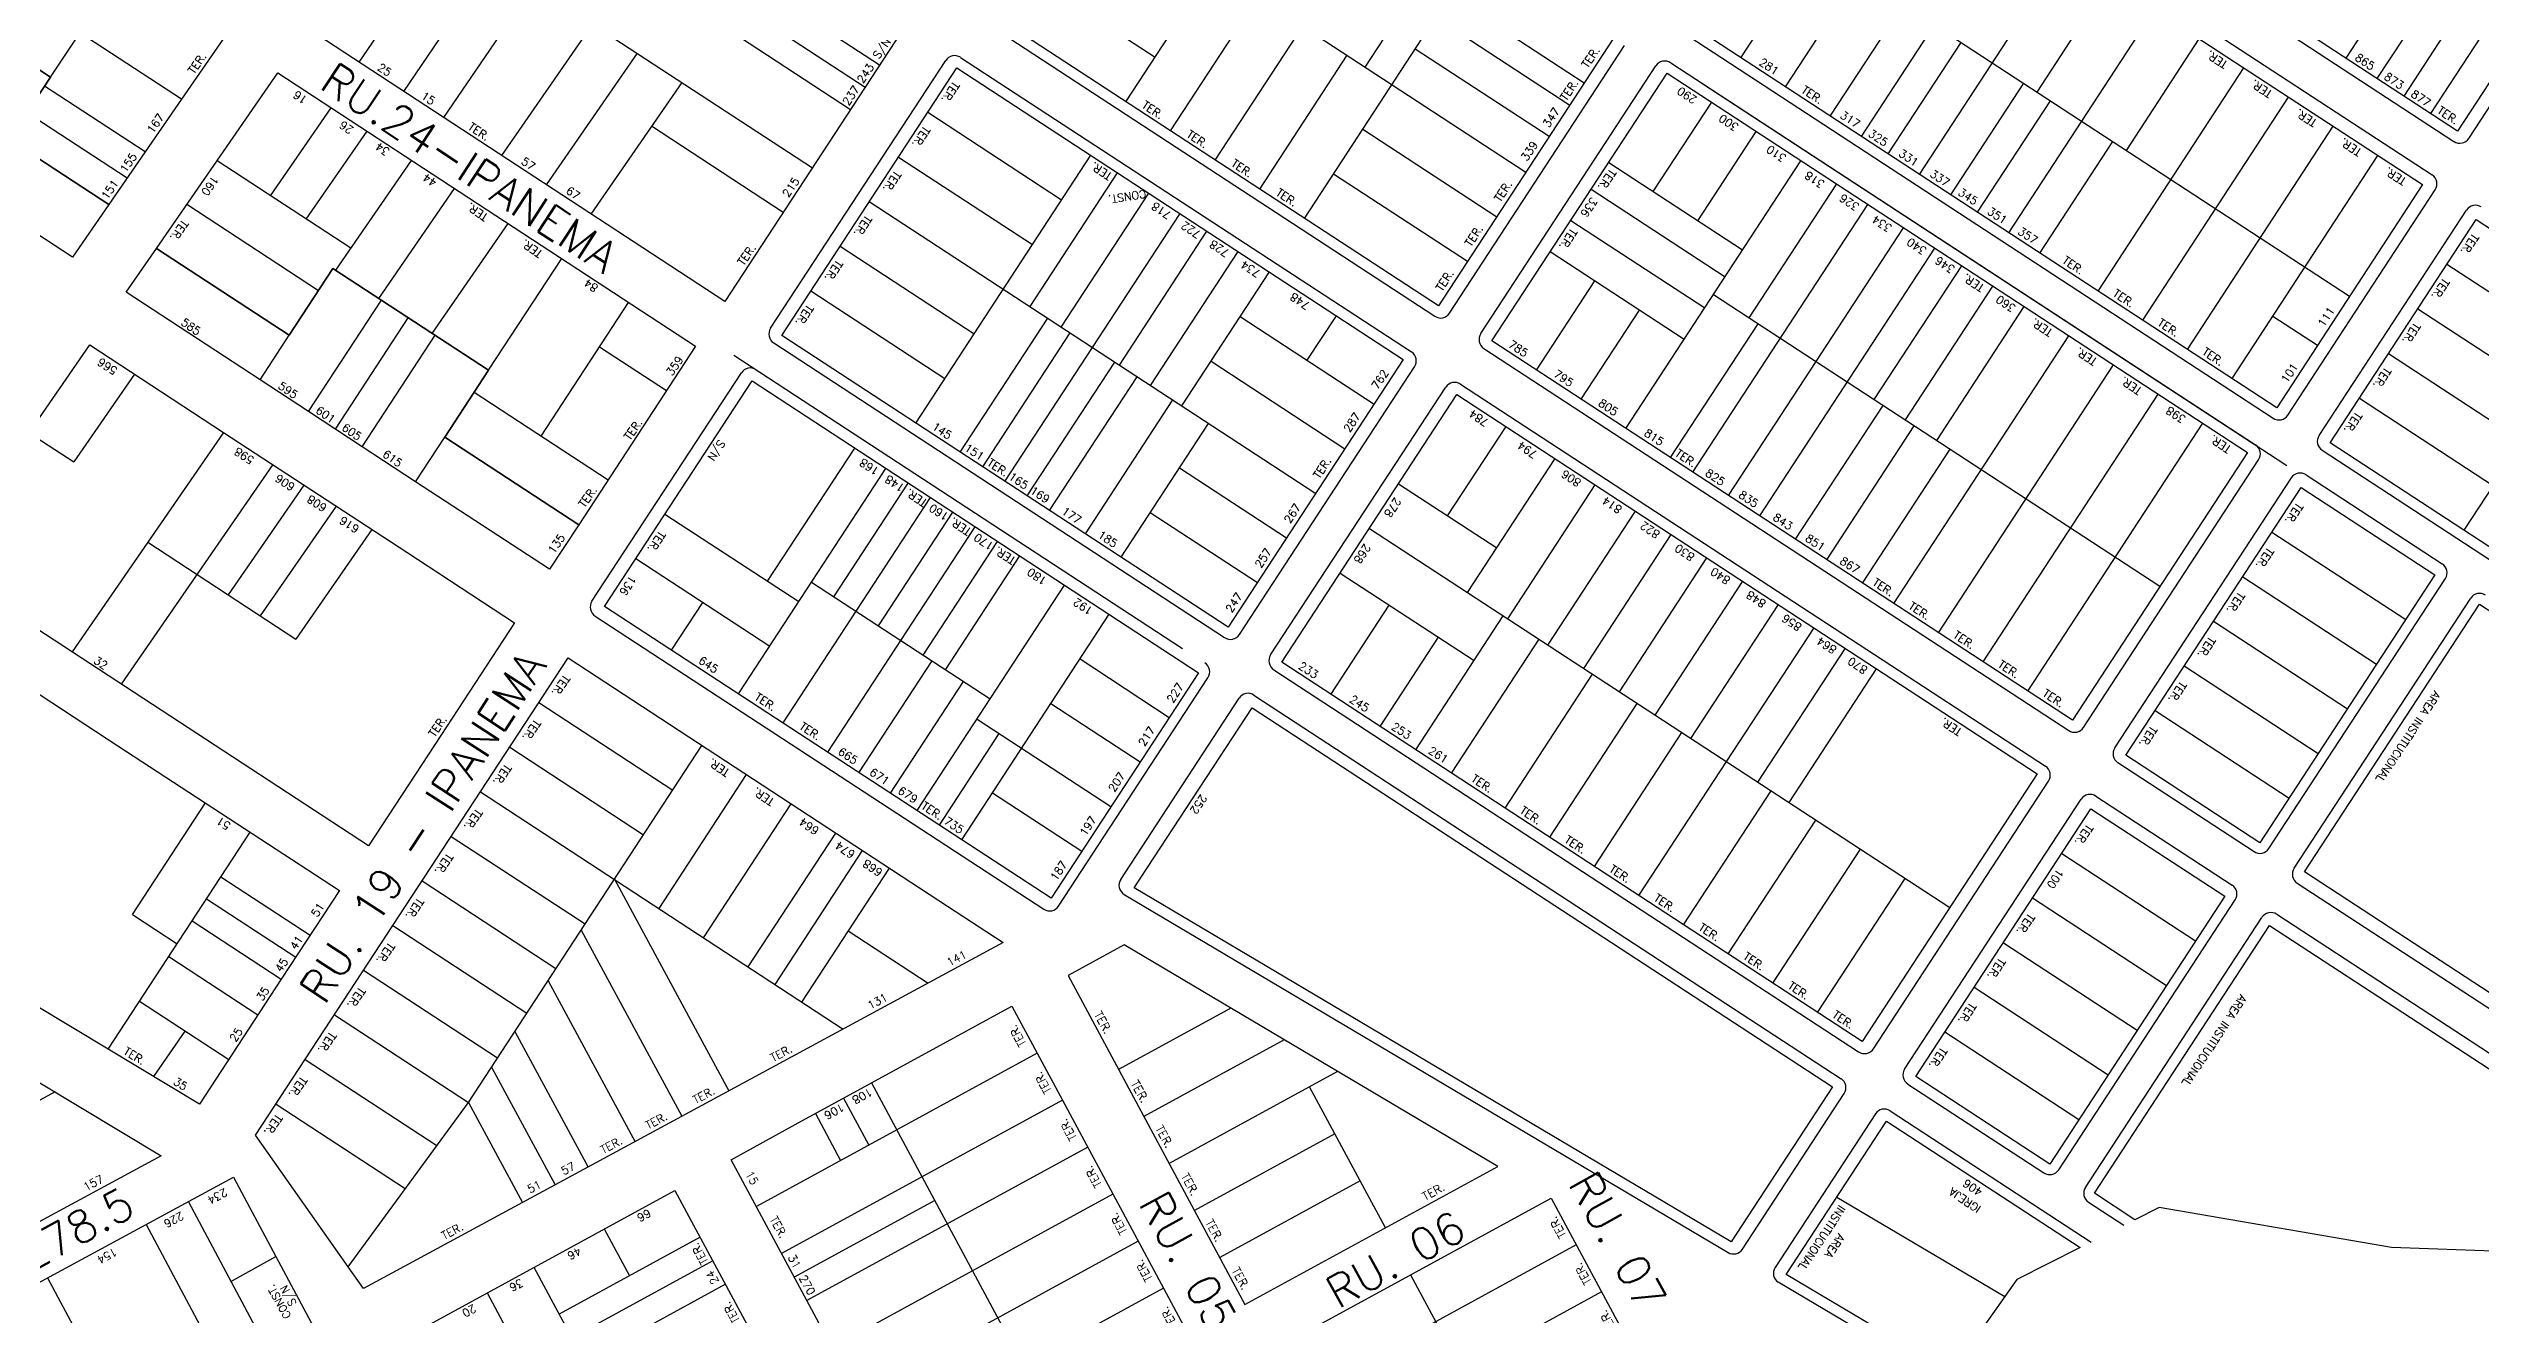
# Model space of a CAD drawing. Extents: x 714896 to 749292, y 8417558 to 8447149.
# Drawn here: x 741508.1 to 741963.9, y 8425159.1 to 8425396.5 of the extents above; entities that cross this region are included whole.
import ezdxf

# ---------------------------------------------------------------- set-up
doc = ezdxf.new("R2010")
doc.units = 0
doc.header["$MEASUREMENT"] = 0
for name, color, linetype in [('LOTE', 7, 'CONTINUOUS'), ('MEIO_FIO', 24, 'CONTINUOUS'), ('NUM-PORTA', 7, 'CONTINUOUS'), ('QUADRA', 6, 'CONTINUOUS'), ('TEXTO', 7, 'CONTINUOUS'), ('TEXTODERUA', 3, 'CONTINUOUS')]:
    doc.layers.add(name, color=color, linetype=linetype)
doc.styles.add('ROMANS', font='ROMANS.SHX', dxfattribs={"height": 1.5})

msp = doc.modelspace()

# ---------------------------------------------------------------- linework, layer by layer
at = {"layer": 'LOTE', "color": 7, "linetype": 'CONTINUOUS'}
for p, q in [((741710.01, 8425386.58, -550.54), (741742.84, 8425436.81, -550.54)), ((741718.38, 8425381.11, -550.54), (741751.21, 8425431.33, -550.54)), ((741701.31, 8425428.11, -550.54), (741785.01, 8425373.39, -550.54)), ((741726.75, 8425375.64, -550.54), (741759.58, 8425425.86, -550.54)), ((741842.05, 8425383.89, -550.47), (741869.41, 8425425.75, -550.47)), ((741754.88, 8425393.09, -550.54), (741771.29, 8425418.2, -550.54)), ((741830.62, 8425421.23, -550.47), (741939.44, 8425350.1, -550.47)), ((741938.76, 8425394.75, -10.13), (741955.17, 8425419.86, -10.13)), ((741743.49, 8425364.7, -550.54), (741776.32, 8425414.92, -550.54)), ((741858.79, 8425372.95, -550.47), (741886.15, 8425414.8, -550.47)), ((741944.61, 8425390.92, -10.13), (741961.03, 8425416.03, -10.13)), ((741949.64, 8425387.64, -10.13), (741966.05, 8425412.75, -10.13)), ((741690.37, 8425411.37, -550.54), (741715.48, 8425394.95, -550.54)), ((741825.31, 8425394.84, -550.47), (741836.26, 8425411.58, -550.47)), ((741880.84, 8425388.4, -550.47), (741894.52, 8425409.33, -550.47)), ((741954.66, 8425384.36, -10.13), (741971.07, 8425409.47, -10.13)), ((741770.84, 8425406.55, -550.54), (741795.96, 8425390.13, -550.54)), ((741833.68, 8425389.37, -550.47), (741844.63, 8425406.11, -550.47)), ((741875.54, 8425362.01, -550.47), (741902.89, 8425403.86, -550.47)), ((741768.11, 8425402.36, -550.54), (741793.22, 8425385.95, -550.54)), ((741847.91, 8425380.06, -550.47), (741861.59, 8425400.99, -550.47)), ((741735.12, 8425370.17, -550.54), (741751.53, 8425395.28, -550.54)), ((741764.28, 8425396.51, -550.54), (741789.39, 8425380.09, -550.54)), ((741852.94, 8425376.78, -550.47), (741866.61, 8425397.71, -550.47)), ((741897.58, 8425377.46, -550.47), (741911.26, 8425398.39, -550.47)), ((741864.65, 8425369.12, -550.47), (741878.33, 8425390.05, -550.47)), ((741892.28, 8425351.06, -550.47), (741919.63, 8425392.92, -550.47)), ((741808.9, 8425369.73, -10.13), (741819.84, 8425386.47, -10.13)), ((741869.68, 8425365.84, -550.47), (741883.35, 8425386.76, -550.47)), ((741900.65, 8425345.59, -550.47), (741928, 8425387.44, -550.47)), ((741672.86, 8425384.59, -550.54), (741697.97, 8425368.17, -550.54)), ((741754.43, 8425381.44, -550.54), (741779.54, 8425365.02, -550.54)), ((741817.27, 8425364.26, -10.13), (741828.21, 8425381, -10.13)), ((741909.02, 8425340.12, -550.47), (741936.37, 8425381.97, -550.47)), ((741670.61, 8425326.32, -550.54), (741703.44, 8425376.54, -550.54)), ((741881.39, 8425358.18, -550.47), (741895.07, 8425379.1, -550.47)), ((741917.39, 8425334.65, -550.47), (741944.74, 8425376.5, -550.47)), ((741667.39, 8425376.21, -550.54), (741692.5, 8425359.8, -550.54)), ((741692.05, 8425348.15, -280.33), (741708.46, 8425373.26, -550.54)), ((741748.96, 8425373.07, -550.54), (741774.07, 8425356.65, -550.54)), ((741800.53, 8425375.2, -10.13), (741825.64, 8425358.78, -10.13)), ((741803.75, 8425325.3, -10.13), (741836.58, 8425375.52, -10.13)), ((741661.91, 8425367.84, -550.54), (741745.62, 8425313.13, -550.54)), ((741697.91, 8425344.32, -280.33), (741714.32, 8425369.43, -550.54)), ((741797.25, 8425370.18, -10.13), (741822.36, 8425353.76, -10.13)), ((741816.31, 8425317.09, -10.13), (741849.14, 8425367.32, -10.13)), ((741826.86, 8425346.04, -10.13), (741843.28, 8425371.15, -10.13)), ((741703.77, 8425340.49, -550.54), (741720.18, 8425365.6, -550.54)), ((741793.42, 8425364.32, -10.13), (741818.53, 8425347.9, -10.13)), ((741839.42, 8425337.83, -10.13), (741855.83, 8425362.94, -10.13)), ((741656.44, 8425359.47, -550.54), (741681.55, 8425343.06, -550.54)), ((741708.79, 8425337.2, -550.54), (741725.2, 8425362.31, -550.54)), ((741714.65, 8425333.37, -550.54), (741731.06, 8425358.48, -550.54)), ((741789.59, 8425358.46, -10.13), (741814.7, 8425342.04, -10.13)), ((741828.86, 8425308.89, -10.13), (741861.69, 8425359.11, -10.13)), ((741720.51, 8425329.54, -550.54), (741736.92, 8425354.65, -550.54)), ((741850.3, 8425330.72, -10.13), (741866.72, 8425355.83, -10.13)), ((741957.69, 8425356.09, -550.47), (741982.8, 8425339.68, -550.47)), ((741650.97, 8425351.1, -550.54), (741676.08, 8425334.69, -550.54)), ((741787.01, 8425336.25, -10.13), (741797.96, 8425352.99, -10.13)), ((741820.17, 8425350.41, -10.13), (741903.87, 8425295.7, -10.13)), ((741856.16, 8425326.89, -10.13), (741872.57, 8425352, -10.13)), ((741678.98, 8425320.85, -10.13), (741695.4, 8425345.96, -280.33)), ((741731.45, 8425346.28, -550.54), (741756.56, 8425329.87, -550.54)), ((741744, 8425338.08, -550.54), (741749.48, 8425346.45, -550.54)), ((741795.38, 8425330.77, -10.13), (741806.33, 8425347.51, -10.13)), ((741812.12, 8425319.83, -10.13), (741828.54, 8425344.94, -10.13)), ((741862.02, 8425323.05, -10.13), (741878.43, 8425348.17, -10.13)), ((741925.05, 8425346.37, -10.13), (741933.42, 8425340.9, -10.13)), ((741952.22, 8425347.72, -550.47), (741977.33, 8425331.31, -550.47)), ((741960.91, 8425306.2, -550.47), (741988.27, 8425348.05, -550.47)), ((741683.17, 8425318.11, -10.13), (741699.58, 8425343.22, -10.13)), ((741687.35, 8425315.38, -10.13), (741703.77, 8425340.49, -10.13)), ((741853.97, 8425292.47, -10.13), (741886.8, 8425342.69, -10.13)), ((741691.54, 8425312.64, -10.13), (741707.95, 8425337.75, -10.13)), ((741725.98, 8425337.91, -550.54), (741751.09, 8425321.5, -550.54)), ((741823, 8425312.72, -10.13), (741839.42, 8425337.83, -10.13)), ((741862.34, 8425287, -10.13), (741895.17, 8425337.22, -10.13)), ((741946.74, 8425339.35, -550.47), (741971.85, 8425322.94, -550.47)), ((741695.72, 8425309.9, -10.13), (741712.14, 8425335.01, -280.33)), ((741870.71, 8425281.53, -10.13), (741903.54, 8425331.75, -10.13)), ((741941.27, 8425330.98, -550.47), (741966.38, 8425314.57, -550.47)), ((741702.42, 8425305.53, -10.13), (741718.83, 8425330.64, -10.13)), ((741709.11, 8425301.15, -10.13), (741725.53, 8425326.26, -10.13)), ((741835.56, 8425304.51, -10.13), (741851.97, 8425329.62, -10.13)), ((741879.08, 8425276.06, -10.13), (741911.91, 8425326.28, -10.13)), ((741642.86, 8425296.67, -10.13), (741659.18, 8425321.62, -10.13)), ((741770.34, 8425308.91, -10.13), (741781.28, 8425325.65, -10.13)), ((741841.42, 8425300.68, -10.13), (741857.83, 8425325.79, -10.13)), ((741637.41, 8425275.53, -10.13), (741665.04, 8425317.79, -10.13)), ((741720.06, 8425317.89, -550.54), (741740.14, 8425304.76, -550.54)), ((741774.08, 8425294.52, -10.13), (741790.49, 8425319.64, -10.13)), ((741848.11, 8425296.3, -10.13), (741864.53, 8425321.41, -10.13)), ((741655.28, 8425293.73, -10.13), (741669.22, 8425315.06, -10.13)), ((741761.13, 8425314.93, -10.13), (741779.55, 8425302.89, -10.13)), ((741781.61, 8425289.6, -10.13), (741798.02, 8425314.71, -10.13)), ((741623.61, 8425309.25, -10.13), (741648.72, 8425292.84, -10.13)), ((741645.78, 8425270.06, -10.13), (741673.41, 8425312.32, -10.13)), ((741663.65, 8425288.26, -10.13), (741677.59, 8425309.59, -10.13)), ((741714.58, 8425309.52, -550.54), (741734.67, 8425296.39, -550.54)), ((741789.14, 8425284.68, -10.13), (741805.56, 8425309.79, -10.13)), ((741654.16, 8425264.6, -10.13), (741681.78, 8425306.85, -10.13)), ((741672.02, 8425282.79, -10.13), (741685.96, 8425304.11, -10.13)), ((741755.66, 8425306.56, -10.13), (741864.47, 8425235.43, -10.13)), ((741795.84, 8425280.3, -10.13), (741812.25, 8425305.41, -10.13)), ((741924.86, 8425305.87, -10.13), (741949.97, 8425289.46, -10.13)), ((741618.14, 8425300.88, -10.13), (741643.25, 8425284.47, -10.13)), ((741676.21, 8425280.06, -10.13), (741690.15, 8425301.38, -10.13)), ((741802.53, 8425275.92, -10.13), (741818.95, 8425301.03, -10.13)), ((741651.09, 8425296.46, -10.13), (741684.58, 8425274.59, -10.13)), ((741670.9, 8425253.66, -10.13), (741698.52, 8425295.91, -10.13)), ((741750.19, 8425298.19, -10.13), (741775.3, 8425281.78, -10.13)), ((741809.23, 8425271.54, -10.13), (741825.65, 8425296.65, -10.13)), ((741919.39, 8425297.5, -10.13), (741944.5, 8425281.09, -10.13)), ((741624.83, 8425283.7, -10.13), (741630.7, 8425292.68, -10.13)), ((741679.25, 8425248.16, -10.13), (741706.89, 8425290.44, -10.13)), ((741748.45, 8425275.43, -10.13), (741759.4, 8425292.17, -10.13)), ((741764.36, 8425265.04, -10.13), (741780.77, 8425290.15, -10.13)), ((741815.93, 8425267.17, -10.13), (741832.34, 8425292.28, -10.13)), ((741757.66, 8425269.41, -10.13), (741768.6, 8425286.15, -10.13)), ((741771.05, 8425260.66, -10.13), (741787.47, 8425285.77, -10.13)), ((741806.21, 8425237.68, -10.13), (741839.04, 8425287.9, -10.13)), ((741913.91, 8425289.13, -10.13), (741939.03, 8425272.72, -10.13)), ((741659.97, 8425260.69, -10.13), (741673.7, 8425281.7, -10.13)), ((741701.42, 8425282.07, -10.13), (741718.16, 8425271.12, -10.13)), ((741828.48, 8425258.96, -10.13), (741844.9, 8425284.07, -10.13)), ((741908.44, 8425280.76, -10.13), (741933.55, 8425264.35, -10.13)), ((741665.86, 8425256.92, -10.13), (741679.56, 8425277.87, -10.13)), ((741781.1, 8425254.09, -10.13), (741797.51, 8425279.2, -10.13)), ((741834.34, 8425255.13, -10.13), (741850.76, 8425280.24, -10.13)), ((741695.95, 8425273.7, -10.13), (741712.69, 8425262.76, -10.13)), ((741789.47, 8425248.62, -10.13), (741805.88, 8425273.73, -10.13)), ((741902.97, 8425272.39, -10.13), (741928.08, 8425255.98, -10.13)), ((741675.07, 8425250.89, -10.13), (741686.29, 8425268.06, -10.13)), ((741682.11, 8425270.8, -10.13), (741707.22, 8425254.39, -10.13)), ((741797.84, 8425243.15, -10.13), (741814.25, 8425268.26, -10.13)), ((741685, 8425256.96, -10.13), (741701.75, 8425246.02, -10.13)), ((741814.58, 8425232.21, -10.13), (741830.99, 8425257.32, -10.13)), ((741822.95, 8425226.74, -10.13), (741839.36, 8425251.85, -10.13)), ((741831.32, 8425221.26, -10.13), (741847.73, 8425246.37, -10.13)), ((741885.46, 8425245.61, -10.13), (741910.57, 8425229.19, -10.13)), ((741839.69, 8425215.79, -10.13), (741856.1, 8425240.9, -10.13)), ((741879.99, 8425237.24, -10.13), (741905.1, 8425220.82, -10.13)), ((741874.52, 8425228.86, -10.13), (741899.63, 8425212.45, -10.13)), ((741869.05, 8425220.49, -10.13), (741894.16, 8425204.08, -10.13)), ((741863.58, 8425212.12, -10.13), (741888.69, 8425195.71, -10.13))]:
    msp.add_line(p, q, dxfattribs=at)
at = {"layer": 'LOTE', "color": 7}
for p, q in [((741599.97, 8425273.9), (741625.07, 8425257.47)), ((741586.75, 8425198.9), (741630.55, 8425265.84)), ((741594.5, 8425265.53), (741619.6, 8425249.1)), ((741622.49, 8425235.26), (741638.92, 8425260.37)), ((741589.02, 8425257.17), (741657.04, 8425212.65)), ((741630.86, 8425229.78), (741647.29, 8425254.89)), ((741583.54, 8425248.8), (741608.65, 8425232.37)), ((741639.23, 8425224.31), (741655.65, 8425249.42)), ((741644.24, 8425221.01), (741660.67, 8425246.12)), ((741578.07, 8425240.43), (741603.17, 8425224)), ((741614.12, 8425240.74), (741635.59, 8425201.05)), ((741649.26, 8425217.73), (741665.69, 8425242.84)), ((741572.59, 8425232.06), (741597.69, 8425215.64)), ((741607.9, 8425231.22), (741626.8, 8425196.29)), ((741657.98, 8425231.06, 534.81), (741672.95, 8425221.26, 534.81)), ((741567.11, 8425223.7), (741592.22, 8425207.27)), ((741601.68, 8425221.71), (741618, 8425191.53)), ((741561.64, 8425215.33), (741586.75, 8425198.9)), ((741595.45, 8425212.2), (741609.21, 8425186.77)), ((741729.72, 8425216.57), (741708.66, 8425205.06)), ((741693.4, 8425208.12), (741640.74, 8425179.35)), ((741739.72, 8425210.64), (741713.4, 8425196.26)), ((741556.16, 8425206.96), (741580.84, 8425190.81)), ((741591.1, 8425205.54), (741603.05, 8425183.44)), ((741749.72, 8425204.71), (741718.13, 8425187.45)), ((741509.27, 8425200.87), (741475.99, 8425182.89)), ((741550.69, 8425198.59), (741574.93, 8425182.73)), ((741564.23, 8425168.09), (741586.75, 8425198.9)), ((741586.75, 8425198.9), (741596.91, 8425180.12)), ((741698.13, 8425199.31), (741645.48, 8425170.54)), ((741657.07, 8425199.67), (741661.8, 8425190.86)), ((741662.33, 8425202.55), (741714.41, 8425105.65)), ((741651.8, 8425196.79), (741656.54, 8425187.98)), ((741702.86, 8425190.5), (741650.21, 8425161.74)), ((741749.19, 8425193.02), (741722.86, 8425178.64)), ((741534.26, 8425180.27, 535.41), (741549.28, 8425152.12, 535.41)), ((741674.17, 8425180.52), (741647.84, 8425166.14)), ((741707.6, 8425181.69), (741654.94, 8425152.93)), ((741753.92, 8425184.21), (741727.6, 8425169.83)), ((741526.34, 8425175.99, 535.41), (741541.41, 8425147.76, 535.41)), ((741630.21, 8425173.6), (741603.78, 8425159.16)), ((741612.21, 8425175.16), (741616.94, 8425166.36)), ((741712.33, 8425172.88), (741659.68, 8425144.12)), ((741794.45, 8425172.17), (741741.8, 8425143.4)), ((741599.05, 8425167.97), (741636.92, 8425097.5)), ((741632.58, 8425169.2), (741606.15, 8425154.76)), ((741763.39, 8425166.59), (741777.59, 8425140.17)), ((741507.86, 8425166.01, 535.41), (741512.68, 8425157, 535.41)), ((741634.94, 8425164.79), (741582.2, 8425135.98)), ((741590.27, 8425163.18), (741599.74, 8425145.56)), ((741717.07, 8425164.07), (741664.41, 8425135.31)), ((741799.19, 8425163.36), (741746.53, 8425134.59))]:
    msp.add_line(p, q, dxfattribs=at)
at = {"layer": 'LOTE', "color": 7, "linetype": 'CONTINUOUS', "flags": 128}
for points, elevation in [([(741615.9, 8425433.18), (741582.11, 8425383.59)], 525.73), ([(741573.74, 8425424.91), (741651.25, 8425374.19)], 525.73), ([(741508.41, 8425391.18), (741527.2, 8425419.52)], 525.73), ([(741577.48, 8425410.52), (741566.22, 8425393.99)], 525.73), ([(741663.85, 8425393.44), (741639.85, 8425409.14)], 538.28), ([(741585.84, 8425405.04), (741574.58, 8425388.52)], 525.73), ([(741661.11, 8425389.25), (741637.01, 8425405.03)], 538.28), ([(741533, 8425387.03), (741513.92, 8425399.53)], 525.73), ([(741610.04, 8425401.15), (741592.99, 8425376.47)], 525.73), ([(741658.37, 8425385.07), (741634.17, 8425400.91)], 538.28), ([(741618.41, 8425395.68), (741601.36, 8425370.99)], 525.73), ([(741626.78, 8425390.21), (741609.73, 8425365.52)], 525.73), ([(741526.18, 8425377.16), (741507.31, 8425389.52)], 525.73), ([(741522.77, 8425372.22), (741504.01, 8425384.51)], 525.73), ([(741645.78, 8425365.82), (741621.1, 8425381.98)], 525.73), ([(741556.79, 8425328.45), (741570.47, 8425349.36)], 525.73), ([(741561.81, 8425325.17), (741575.49, 8425346.07)], 525.73), ([(741566.83, 8425321.88), (741580.51, 8425342.79)], 525.73), ([(741576.87, 8425315.31), (741582.35, 8425323.68)], 525.73), ([(741523.77, 8425234.14), (741537.45, 8425255.06)], 525.73), ([(741519.21, 8425208.89), (741545.82, 8425249.58)], 525.73), ([(741540.35, 8425241.21), (741557.08, 8425230.26)], 525.73), ([(741537.65, 8425237.09), (741554.38, 8425226.14)], 525.73), ([(741523.77, 8425234.14), (741532.14, 8425228.66)], 525.73), ([(741534.95, 8425232.96), (741551.68, 8425222.01)], 525.73), ([(741530.57, 8425226.27), (741547.3, 8425215.32)], 525.73), ([(741525.1, 8425217.9), (741541.83, 8425206.95)], 525.73), ([(741527.78, 8425203.74), (741533.68, 8425212.28)], 525.73)]:
    msp.add_lwpolyline(points, dxfattribs=dict(at, elevation=elevation))
for points in [[(741549.68, 8425368.95), (741561.05, 8425385.42)], [(741556.37, 8425364.57), (741567.75, 8425381.04)], [(741564.74, 8425359.09), (741539.64, 8425375.52)], [(741561.89, 8425354.97), (741576.11, 8425375.56)], [(741558.64, 8425351.14), (741533.95, 8425367.3)], [(741569.95, 8425349.7), (741584.17, 8425370.29)], [(741579.99, 8425343.13), (741594.21, 8425363.72)], [(741590.55, 8425336.22), (741604.25, 8425357.15)], [(741600.38, 8425323.83), (741616.8, 8425348.93)], [(741547.69, 8425334.41), (741553.16, 8425342.78)], [(741623.88, 8425332.35), (741611.33, 8425340.57)], [(741612.93, 8425315.62), (741587.83, 8425332.05)]]:
    msp.add_lwpolyline(points, dxfattribs=at)
at = {"layer": 'LOTE', "color": 7, "flags": 128}
for points, elevation in [([(741524.13, 8425335.48), (741512.77, 8425319.03)], 525.73), ([(741504.4, 8425324.5), (741512.77, 8425319.03)], 525.73), ([(741540.87, 8425324.53), (741512.45, 8425283.38)], 525.73), ([(741550.07, 8425318.51), (741521.65, 8425277.35)], 525.73), ([(741555.93, 8425314.68), (741541.72, 8425294.1)], 525.73), ([(741561.94, 8425310.74), (741547.73, 8425290.17)], 525.73), ([(741526.66, 8425303.96), (741554.42, 8425285.79)], 525.73), ([(741568.63, 8425306.36), (741554.42, 8425285.79)], 525.73), ([(741542.21, 8425165.34), (741550.67, 8425170.03)], 535.41)]:
    msp.add_lwpolyline(points, dxfattribs=dict(at, elevation=elevation))
msp.add_lwpolyline([(741758.66, 8425175.4), (741744.46, 8425201.83)], dxfattribs=at)
at = {"layer": 'LOTE', "color": 7, "elevation": -10.13}
msp.add_lwpolyline([(741843.33, 8425181.15), (741874.81, 8425162.48)], dxfattribs=at)
at = {"layer": 'MEIO_FIO', "color": 24, "linetype": 'CONTINUOUS'}
for p, q in [((741849.35, 8425450.8, -10.13), (741959, 8425379.13, -10.13)), ((741845.25, 8425444.53, -10.13), (741954.9, 8425372.85, -10.13)), ((741961.77, 8425379.71, -10.13), (741994.6, 8425429.93, -10.13)), ((741683.38, 8425401.6, -10.13), (741767.92, 8425346.34, -10.13)), ((741679, 8425394.9, -10.13), (741763.54, 8425339.64, -10.13)), ((741770.69, 8425346.92, -10.13), (741803.52, 8425397.14, -10.13)), ((741815.43, 8425398.91, -10.13), (741925.08, 8425327.23, -10.13)), ((741643.41, 8425344.1, -10.13), (741676.24, 8425394.32, -10.13)), ((741776.55, 8425343.09, -10.13), (741809.38, 8425393.31, -10.13)), ((741812.15, 8425393.89, -10.13), (741921.8, 8425322.21, -10.13)), ((741818.01, 8425390.06, -10.13), (741927.66, 8425318.38, -10.13)), ((741927.85, 8425327.81, -10.13), (741955.48, 8425370.08, -10.13)), ((741933.71, 8425323.98, -10.13), (741961.34, 8425366.25, -10.13)), ((741643.99, 8425341.33, -10.13), (741728.53, 8425286.07, -10.13)), ((741777.13, 8425340.32, -10.13), (741886.78, 8425268.64, -10.13)), ((741609.92, 8425292.88, -10.13), (741637.93, 8425335.73, -10.13)), ((741636.52, 8425339.05, -10.13), (741720.64, 8425284.06, -10.13)), ((741731.29, 8425286.65, -10.13), (741764.12, 8425336.87, -10.13)), ((741737.15, 8425282.82, -10.13), (741769.98, 8425333.04, -10.13)), ((741772.75, 8425333.62, -10.13), (741882.4, 8425261.94, -10.13)), ((741889.55, 8425269.22, -10.13), (741922.38, 8425319.44, -10.13)), ((741934.29, 8425321.21, -10.13), (742027.2, 8425260.48, -10.13)), ((741895.41, 8425265.39, -10.13), (741928.51, 8425316.03, -10.13)), ((741931.28, 8425316.61, -10.13), (741956.81, 8425299.92, -10.13)), ((741924.29, 8425246.52, -10.13), (741957.39, 8425297.15, -10.13)), ((741610.5, 8425290.11, -10.13), (741694.62, 8425235.12, -10.13)), ((741929.03, 8425242.81, -10.13), (741962.14, 8425293.45, -10.13)), ((741697.39, 8425235.7, -10.13), (741725.4, 8425278.55, -10.13)), ((741737.73, 8425280.05, -10.13), (741847.38, 8425208.37, -10.13)), ((741709.04, 8425240.73, -10.13), (741731.26, 8425274.72, -10.13)), ((741734.03, 8425275.3, -10.13), (741844.1, 8425203.35, -10.13)), ((741895.99, 8425262.62, -10.13), (741921.52, 8425245.94, -10.13)), ((741850.15, 8425208.95, -10.13), (741882.98, 8425259.17, -10.13)), ((741856.01, 8425205.12, -10.13), (741889.11, 8425255.76, -10.13)), ((741891.88, 8425256.34, -10.13), (741917.41, 8425239.65, -10.13)), ((741929.61, 8425240.04, -10.13), (741988.62, 8425201.47, -10.13)), ((741709.7, 8425237.92, -10.13), (741822.9, 8425170.76, -10.13)), ((741884.89, 8425186.25, -10.13), (741917.99, 8425236.89, -10.13)), ((741889.91, 8425182.97, -10.13), (741922.99, 8425233.61)), ((741925.76, 8425234.19), (741984.79, 8425195.61, -10.13)), ((741825.59, 8425171.38, -10.13), (741844.68, 8425200.58, -10.13)), ((741856.59, 8425202.35, -10.13), (741882.12, 8425185.67, -10.13)), ((741850.54, 8425196.75, -10.13), (741831.72, 8425167.94, -10.13)), ((741853.31, 8425197.33, -10.13), (741890.96, 8425172.72, -10.13)), ((741890.49, 8425180.2, -10.13), (741897.13, 8425175.85, -10.13))]:
    msp.add_line(p, q, dxfattribs=at)
at = {"layer": 'MEIO_FIO', "color": 24, "linetype": 'CONTINUOUS', "elevation": -10.13}
msp.add_lwpolyline([(741863.59, 8425146.62), (741832.3, 8425165.17)], dxfattribs=at)
at = {"layer": 'MEIO_FIO', "color": 24, "linetype": 'CONTINUOUS'}
for centre, start, end in [((741677.91, 8425393.23, -10.13), 56.8274, 146.8274), ((741811.05, 8425392.21, -10.13), 56.8274, 146.8274), ((741960.1, 8425380.8, -10.13), 236.8274, 326.8274), ((741953.81, 8425371.17, -10.13), 326.8274, 56.8274), ((741963.01, 8425365.16, -10.13), 56.8274, 146.8274), ((741769.02, 8425348.01, -10.13), 236.8274, 326.8274), ((741645.08, 8425343.01, -10.13), 146.8274, 236.8274), ((741778.22, 8425341.99, -10.13), 146.8274, 236.8274), ((741639.61, 8425334.64, -10.13), 56.8274, 146.8274), ((741762.45, 8425337.97, -10.13), 326.8274, 56.8274), ((741771.66, 8425331.95, -10.13), 56.8274, 146.8274), ((741926.18, 8425328.9, -10.13), 236.8274, 326.8274), ((741926.18, 8425328.9, -10.13), 236.8274, 326.8274), ((741920.7, 8425320.53, -10.13), 326.8274, 56.8274), ((741935.38, 8425322.89, -10.13), 146.8274, 236.8274), ((741935.38, 8425322.89, -10.13), 146.8274, 236.8274), ((741930.18, 8425314.93, -10.13), 56.8274, 146.8274), ((741955.71, 8425298.25, -10.13), 326.8274, 56.8274), ((741963.81, 8425292.36, -10.13), 56.8274, 146.8274), ((741611.6, 8425291.79, -10.13), 146.8274, 236.8274), ((741729.62, 8425287.74, -10.13), 236.8274, 326.8274), ((741723.73, 8425279.65, -10.13), 326.8274, 56.8274), ((741738.83, 8425281.73, -10.13), 146.8274, 236.8274), ((741732.94, 8425273.63, -10.13), 56.8274, 146.8274), ((741887.87, 8425270.31, -10.13), 236.8274, 326.8274), ((741897.08, 8425264.29, -10.13), 146.8274, 236.8274), ((741881.31, 8425260.27, -10.13), 326.8274, 56.8274), ((741890.79, 8425254.67, -10.13), 56.8274, 146.8274), ((741922.61, 8425247.61, -10.13), 236.8274, 326.8274), ((741710.72, 8425239.64, -10.13), 146.8274, 239.3213), ((741916.32, 8425237.98, -10.13), 326.8274, 56.8274), ((741930.71, 8425241.71, -10.13), 146.8274, 236.8274), ((741695.72, 8425236.8, -10.13), 236.8274, 326.8274), ((741924.66, 8425232.52, 0), 56.8274, 146.8274), ((741848.48, 8425210.05, -10.13), 236.8274, 326.8274), ((741843.01, 8425201.68, -10.13), 326.8274, 56.8274), ((741857.69, 8425204.03, -10.13), 146.8274, 236.8274), ((741852.21, 8425195.66, -10.13), 56.8274, 146.8274), ((741883.22, 8425187.35, -10.13), 236.8274, 326.8274), ((741891.58, 8425181.87, -10.13), 146.8274, 236.8274), ((741823.92, 8425172.48, -10.13), 239.3213, 326.8274), ((741833.4, 8425166.84, -10.13), 146.8274, 236.8274)]:
    msp.add_arc(centre, 2, start, end, dxfattribs=at)
at = {"layer": 'QUADRA', "linetype": 'CONTINUOUS', "elevation": 525.73}
for points in [[(741488.34, 8425531.01), (741554.05, 8425631.42), (741739.95, 8425509.75), (741634.83, 8425349.09), (741556.7, 8425400.22), (741597.62, 8425459.49), (741488.34, 8425531.01)], [(741490.55, 8425402.88), (741542.02, 8425481.54), (741580.76, 8425456.18), (741533, 8425387.03), (741526.18, 8425377.16), (741519.36, 8425367.29), (741500.71, 8425379.5), (741508.41, 8425391.18), (741490.55, 8425402.88)], [(741519.36, 8425367.29), (741512.54, 8425357.41), (741476.31, 8425381.12), (741490.55, 8425402.88), (741508.41, 8425391.18), (741500.71, 8425379.5), (741519.36, 8425367.29)], [(741607.45, 8425307.25), (741601.98, 8425298.88), (741576.87, 8425315.31), (741566.83, 8425321.88), (741556.79, 8425328.45), (741547.69, 8425334.41), (741522.59, 8425350.84), (741528.27, 8425359.07), (741553.16, 8425342.78), (741561.37, 8425355.32), (741590.55, 8425336.22), (741582.35, 8425323.68), (741607.45, 8425307.25)]]:
    msp.add_lwpolyline(points, close=True, dxfattribs=at)
at = {"layer": 'QUADRA', "color": 6, "linetype": 'CONTINUOUS'}
for points, elevation in [([(741959.68, 8425381.07), (741850.87, 8425452.2), (741883.7, 8425502.43), (741992.51, 8425431.29), (741959.68, 8425381.07)], -10.13), ([(741801.43, 8425398.5), (741768.6, 8425348.28), (741684.89, 8425403), (741717.72, 8425453.22), (741801.43, 8425398.5)], -10.13), ([(741925.76, 8425329.18), (741816.94, 8425400.31), (741844.3, 8425442.16), (741953.11, 8425371.03), (741925.76, 8425329.18)], -10.13), ([(741762.03, 8425338.24), (741729.2, 8425288.02), (741645.5, 8425342.73), (741678.33, 8425392.96), (741762.03, 8425338.24)], -10.13), ([(741887.46, 8425270.59), (741778.64, 8425341.72), (741811.47, 8425391.94), (741920.28, 8425320.81), (741887.46, 8425270.59)], -10.13), ([(742027.87, 8425262.42), (741935.8, 8425322.61), (741963.16, 8425364.46), (742055.23, 8425304.28), (742027.87, 8425262.42)], -10.13), ([(741487.34, 8425299.81), (741503.14, 8425322.67), (741515.77, 8425340.96), (741540.87, 8425324.53), (741575.19, 8425302.07), (741595.41, 8425288.84), (741580.52, 8425266.09), (741568.03, 8425247), (741540.89, 8425264.76), (741509.09, 8425285.57), (741487.34, 8425299.81)], 525.73), ([(741723.63, 8425279.49), (741695.99, 8425237.22), (741612.29, 8425291.93), (741639.93, 8425334.21), (741723.63, 8425279.49)], -10.13), ([(741848.06, 8425210.32), (741739.25, 8425281.45), (741772.08, 8425331.67), (741880.89, 8425260.54), (741848.06, 8425210.32)], -10.13), ([(741922.61, 8425247.61), (741897.5, 8425264.02), (741930.33, 8425314.24), (741955.44, 8425297.83), (741922.61, 8425247.61)], -10.13), ([(741452.35, 8425249.13), (741464.61, 8425266.89), (741481.66, 8425291.58), (741521.06, 8425265.79), (741562.56, 8425238.63), (741551.68, 8425222.01), (741536.35, 8425198.58), (741519.21, 8425208.89), (741478.05, 8425233.66), (741452.35, 8425249.13)], 525.73), ([(741989.57, 8425203.83), (741930.98, 8425242.13), (741963.81, 8425292.36), (742022.4, 8425254.05), (741989.57, 8425203.83)], -10.13), ([(741823.49, 8425172.73), (741711.58, 8425239.13), (741733.67, 8425272.93), (741842.49, 8425201.8), (741823.49, 8425172.73)], -10.13), ([(741883.21, 8425187.34), (741858.1, 8425203.75), (741890.93, 8425253.98), (741916.04, 8425237.56), (741883.21, 8425187.34)], -10.13), ([(741891.58, 8425181.87), (741924.41, 8425232.09), (741983.01, 8425193.79), (741968.07, 8425170.94), (741947.28, 8425171.7), (741903.71, 8425179.2), (741899.18, 8425176.9), (741891.58, 8425181.87)], -10.13), ([(741833.82, 8425166.61), (741852.63, 8425195.38), (741888.9, 8425171.68), (741877.07, 8425165.66), (741864.75, 8425148.25)], -10.13)]:
    msp.add_lwpolyline(points, close=True, dxfattribs=dict(at, elevation=elevation))
at = {"layer": 'QUADRA', "linetype": 'CONTINUOUS'}
msp.add_lwpolyline([(741528.27, 8425359.07), (741551.01, 8425391.99), (741629.35, 8425340.72), (741607.45, 8425307.25), (741582.35, 8425323.68), (741590.55, 8425336.22), (741561.37, 8425355.32), (741553.16, 8425342.78), (741528.27, 8425359.07)], close=True, dxfattribs=at)
at = {"layer": 'QUADRA', "color": 6}
for points, elevation in [([(741567.11, 8425164), (741564.23, 8425168.09), (741546.86, 8425192.73), (741605.45, 8425282.27), (741676.57, 8425235.72), (741687.03, 8425228.87), (741567.11, 8425164)], 534.81), ([(741614.35, 8425050.99), (741561.92, 8425021.97), (741490.27, 8425156.51), (741542.74, 8425184.85), (741550.67, 8425170.03), (741614.35, 8425050.99)], 535.41)]:
    msp.add_lwpolyline(points, close=True, dxfattribs=dict(at, elevation=elevation))
for points in [[(741529.18, 8425188.89), (741485.51, 8425165.3), (741445.51, 8425239.23), (741529.18, 8425188.89)], [(741699.19, 8425222.68), (741732.33, 8425161.02), (741779.72, 8425186.91), (741709.72, 8425228.43), (741699.19, 8425222.68)], [(741662.33, 8425202.55), (741688.66, 8425216.93), (741698.13, 8425199.31), (741717.07, 8425164.07), (741726.53, 8425146.46), (741740.74, 8425120.03), (741723.18, 8425110.44), (741705.63, 8425100.85), (741696.86, 8425096.06), (741688.08, 8425091.27), (741673.88, 8425117.69), (741664.41, 8425135.31), (741650.21, 8425161.74), (741636.01, 8425188.16), (741648.03, 8425194.73), (741662.33, 8425202.55)], [(741625.48, 8425182.41), (741677.55, 8425085.51), (741624.88, 8425056.74), (741572.72, 8425153.59), (741625.48, 8425182.41)], [(741789.72, 8425180.97), (741803.92, 8425154.55), (741751.27, 8425125.78), (741737.07, 8425152.21), (741789.72, 8425180.97)]]:
    msp.add_lwpolyline(points, close=True, dxfattribs=at)

# ---------------------------------------------------------------- texts
at = {"layer": 'NUM-PORTA', "color": 7, "style": 'ROMANS'}
for s, height, rotation, p in [('S/N', 1.5, 55.26, (741663.69, 8425394.45, 523.79)), ('281', 1.5, 326.4547, (741828.56, 8425393.63, -10.13)), ('865', 1.5, 326.4547, (741940.29, 8425394.51, -10.13)), ('25', 1.5, 325.9732, (741569.57, 8425392.66, 1062.07)), ('243', 1.5, 55.26, (741660.71, 8425389.9, 523.79)), ('873', 1.5, 326.4547, (741945.75, 8425390.94, -10.13)), ('16', 1.5, 145.26, (741556.72, 8425387.28, 1062.07)), ('15', 1.5, 325.9732, (741577.74, 8425387.31, 1062.07)), ('237', 1.5, 55.26, (741658, 8425385.74, 523.79)), ('347', 1.5, 56.4547, (741789.32, 8425381.59, -1054.34)), ('290', 1.5, 146.4547, (741817.23, 8425387.31, -513.94)), ('877', 1.5, 326.4547, (741950.77, 8425387.66, -10.13)), ('167', 1.5, 55.26, (741527.62, 8425380.5, 523.79)), ('26', 1.5, 145.26, (741565.35, 8425381.63, 1062.07)), ('300', 1.5, 146.4547, (741825.05, 8425382.19, -513.94)), ('317', 1.5, 326.4547, (741843.77, 8425383.69, -10.13)), ('325', 1.5, 326.4547, (741849.04, 8425380.24, -10.13)), ('155', 1.5, 55.26, (741522.53, 8425373.13, 523.79)), ('34', 1.5, 145.26, (741572.14, 8425377.56, 1062.07)), ('339', 1.5, 56.4547, (741785.22, 8425375.31, -1054.34)), ('310', 1.5, 146.4547, (741833.97, 8425376.37, -513.94)), ('331', 1.5, 326.4547, (741854.73, 8425376.52, -10.13)), ('160', 1.5, 235.26, (741538.8, 8425372.8, 523.79)), ('44', 1.5, 145.26, (741581.03, 8425371.74, 1062.07)), ('57', 1.5, 325.9732, (741596.51, 8425375.03, 1062.07)), ('215', 1.5, 55.26, (741646.73, 8425368.53, 523.79)), ('318', 1.5, 146.4547, (741841.15, 8425371.49, -513.94)), ('337', 1.5, 326.4547, (741860.59, 8425372.69, -10.13)), ('151', 1.5, 55.26, (741519.07, 8425368.11, 523.79)), ('67', 1.5, 325.9732, (741604.9, 8425369.54, 1062.07)), ('718', 1.5, 146.4547, (741718.68, 8425365.71, -1054.34)), ('336', 1.5, 236.4547, (741797.3, 8425368.82, -1054.34)), ('326', 1.5, 146.4547, (741847.66, 8425367.24, -513.94)), ('345', 1.5, 326.4547, (741865.89, 8425369.23, -10.13)), ('722', 1.5, 146.4547, (741724.22, 8425362.09, -1054.34)), ('334', 1.5, 146.4547, (741853.78, 8425363.24, -513.94)), ('351', 1.5, 326.4547, (741871.35, 8425365.66, -10.13)), ('357', 1.5, 326.4547, (741877.08, 8425361.91, -10.13)), ('728', 1.5, 146.4547, (741729.56, 8425358.6, -1054.34)), ('340', 1.5, 146.4547, (741860.29, 8425358.99, -513.94)), ('734', 1.5, 146.4547, (741735.43, 8425354.76, -1054.34)), ('346', 1.5, 146.4547, (741865.58, 8425355.52, -513.94)), ('84', 1.5, 145.26, (741611.23, 8425351.98, 1062.07)), ('748', 1.5, 146.4547, (741744.66, 8425348.72, -1054.34)), ('360', 1.5, 146.4547, (741877, 8425348.23, -513.94)), ('585', 1.5, 325.26, (741532.74, 8425344.87, 1049.52)), ('111', 1.5, 56.4547, (741934.6, 8425344.21, -10.13)), ('785', 1.5, 326.4547, (741781.56, 8425340.73, -10.13)), ('359', 1.5, 55.26, (741624.96, 8425335.03, 523.79)), ('762', 1.5, 56.4547, (741757.21, 8425332.47, -513.94)), ('795', 1.5, 326.4547, (741790.08, 8425335.15, -10.13)), ('101', 1.5, 56.4547, (741927.72, 8425333.69, -10.13)), ('595', 1.5, 325.26, (741550.94, 8425332.96, 1049.52)), ('805', 1.5, 326.4547, (741798.44, 8425329.69, -10.13)), ('601', 1.5, 325.26, (741557.97, 8425328.36, 1049.52)), ('145', 1.5, 326.4547, (741673.52, 8425325.3, -513.94)), ('287', 1.5, 56.4547, (741751.95, 8425324.42, -1054.34)), ('784', 1.5, 146.4547, (741778.2, 8425326.8, -513.94)), ('398', 1.5, 146.4547, (741908.87, 8425327.4, -513.94)), ('605', 1.5, 325.26, (741562.89, 8425325.14, 1049.52)), ('S/N', 1.5, 236.4547, (741633.75, 8425323.32, -1054.34)), ('151', 1.5, 326.4547, (741679.59, 8425321.33, -513.94)), ('794', 1.5, 146.4547, (741787.31, 8425320.84, -513.94)), ('815', 1.5, 326.4547, (741807.03, 8425324.08, -10.13)), ('615', 1.5, 325.26, (741570.52, 8425320.15, 1049.52)), ('168', 1.5, 146.4547, (741663.94, 8425317.64, -513.94)), ('806', 1.5, 146.4547, (741795.52, 8425315.48, -513.94)), ('825', 1.5, 326.4547, (741818.49, 8425316.58, -10.13)), ('148', 1.5, 146.4547, (741668.71, 8425314.52, -513.94)), ('165', 1.5, 326.4547, (741687.89, 8425315.91, -513.94)), ('169', 1.5, 326.4547, (741691.89, 8425313.29, -513.94)), ('835', 1.5, 326.4547, (741824.74, 8425312.5, -10.13)), ('160', 1.5, 146.4547, (741676.98, 8425309.12, -513.94)), ('177', 1.5, 326.4547, (741697.82, 8425309.42, -513.94)), ('267', 1.5, 56.4547, (741740.8, 8425307.36, -1054.34)), ('278', 1.5, 236.4547, (741760.48, 8425312.49, -1054.34)), ('814', 1.5, 146.4547, (741803.19, 8425310.47, -513.94)), ('822', 1.5, 146.4547, (741810.29, 8425305.82, -513.94)), ('843', 1.5, 326.4547, (741831.17, 8425308.29, -10.13)), ('135', 1.5, 55.26, (741602.8, 8425301.67, 1575.25)), ('170', 1.5, 146.4547, (741685.4, 8425303.61, -513.94)), ('185', 1.5, 326.4547, (741704.6, 8425304.98, -1054.34)), ('268', 1.5, 236.4547, (741754.8, 8425303.81, -1054.34)), ('830', 1.5, 146.4547, (741816.79, 8425301.57, -513.94)), ('851', 1.5, 326.4547, (741837.26, 8425304.32, -10.13)), ('180', 1.5, 146.4547, (741695.38, 8425297.09, -513.94)), ('257', 1.5, 56.4547, (741735.32, 8425298.99, -1054.34)), ('840', 1.5, 146.4547, (741823.49, 8425297.19, -513.94)), ('867', 1.5, 326.4547, (741843.71, 8425300.1, -10.13)), ('136', 1.5, 236.4547, (741617.11, 8425297.86, -513.94)), ('247', 1.5, 56.4547, (741729.85, 8425290.62, -1054.34)), ('848', 1.5, 146.4547, (741830.19, 8425292.82, -513.94)), ('192', 1.5, 146.4547, (741703.99, 8425291.46, -513.94)), ('856', 1.5, 146.4547, (741836.88, 8425288.44, -513.94)), ('864', 1.5, 146.4547, (741843.42, 8425284.17, -513.94)), ('645', 1.5, 326.4547, (741629.75, 8425281.43, -513.94)), ('233', 1.5, 326.4547, (741742.23, 8425280.41, -10.13)), ('870', 1.5, 146.4547, (741849.21, 8425280.38, -513.94)), ('227', 1.5, 56.4547, (741718.81, 8425273.69, -513.94)), ('245', 1.5, 326.4547, (741751.8, 8425274.16, -10.13)), ('217', 1.5, 56.4547, (741713.49, 8425265.54, -513.94)), ('253', 1.5, 326.4547, (741759.66, 8425269.02, -10.13)), ('665', 1.5, 326.4547, (741655.9, 8425264.34, -513.94)), ('261', 1.5, 326.4547, (741766.56, 8425264.51, -10.13)), ('671', 1.5, 326.4547, (741661.8, 8425260.48, -513.94)), ('679', 1.5, 326.4547, (741667.13, 8425257.02, -513.94)), ('207', 1.5, 56.4547, (741707.86, 8425256.98, -1054.34)), ('252', 1.5, 236.4547, (741724.09, 8425256.83, -1054.34)), ('664', 1.51, 145.7579, (741652.65, 8425250.19, 1069.61)), ('735', 1.5, 326.4547, (741675.78, 8425251.32, -513.94)), ('197', 1.5, 56.4547, (741702.47, 8425248.73, -1054.34)), ('674', 1.51, 145.7579, (741659.41, 8425245.77, 1069.61)), ('668', 1.51, 145.7579, (741664.56, 8425242.39, 1069.61)), ('187', 1.5, 56.4547, (741696.98, 8425240.33, -1054.34)), ('100', 1.5, 236.4547, (741884.71, 8425242.86, -10.13)), ('141', 1.51, 27.7938, (741676.93, 8425224.35, 534.81)), ('131', 1.51, 27.7938, (741662.07, 8425216.3, 534.81)), ('157', 1.51, 27.7938, (741515.07, 8425182.22)), ('57', 1.51, 27.7938, (741604.64, 8425185.23, 1069.61)), ('234', 1.493, 208.0325, (741541.05, 8425182.86)), ('51', 1.51, 27.7938, (741598.3, 8425181.81, 1069.61)), ('406', 1.5, 145.8833, (741870.8, 8425182.46, -1054.34)), ('226', 1.493, 208.0325, (741532.89, 8425178.45)), ('154', 1.493, 208.0325, (741520.37, 8425171.68)), ('S/N', 1.493, 118.0325, (741554.61, 8425161.2))]:
    msp.add_text(s, height=height, rotation=rotation, dxfattribs=at).set_placement(p)
at = {"layer": 'NUM-PORTA', "style": 'ROMANS'}
for s, height, rotation, p in [('566', 1.5, 147.126, (741521.09, 8425336.52, 1049.52)), ('598', 1.5, 147.126, (741546.73, 8425319.74, 1049.52)), ('606', 1.5, 147.126, (741554.41, 8425314.72, 1049.52)), ('608', 1.5, 147.126, (741560.37, 8425310.81, 1049.52)), ('616', 1.5, 147.126, (741566.47, 8425306.82, 1049.52)), ('32', 1.5, 327.126, (741516.34, 8425281.41, 523.79)), ('51', 1.5, 146.0632, (741542.32, 8425251.12, 523.79)), ('51', 1.5, 56.0632, (741558.43, 8425233.53, 1049.52)), ('45', 1.5, 56.0632, (741551.65, 8425223.18, 1049.52)), ('41', 1.5, 56.0632, (741554.41, 8425227.39, 1049.52)), ('35', 1.5, 56.0632, (741548.13, 8425217.8, 1049.52)), ('25', 1.5, 56.0632, (741543.1, 8425210.11, 1049.52)), ('35', 1.5, 328.6981, (741531.29, 8425202.4, 1049.52)), ('106', 1.515, 208.8636, (741656.69, 8425198.81)), ('108', 1.515, 208.8636, (741661.95, 8425201.69)), ('15', 1.515, 298.8636, (741638.63, 8425185.53)), ('66', 1.498, 208.6507, (741620.45, 8425178.98)), ('46', 1.498, 208.6507, (741607.39, 8425171.85)), ('24', 1.5, 118.8222, (741633.77, 8425165.29)), ('31', 1.515, 298.8636, (741646.6, 8425169.85)), ('36', 1.498, 208.6507, (741596.5, 8425165.9)), ('270', 1.515, 298.8636, (741648.67, 8425166)), ('20', 1.498, 208.6507, (741587.68, 8425161.08))]:
    msp.add_text(s, height=height, rotation=rotation, dxfattribs=at).set_placement(p)
at = {"layer": 'TEXTO', "color": 7, "style": 'ROMANS'}
for s, height, rotation, p in [('TER.', 1.5, 55.26, (741535.32, 8425391.61, -1.94)), ('TER.', 1.5, 56.4547, (741796.61, 8425392.73, -513.94)), ('TER.', 1.5, 146.4547, (741916.73, 8425393.94, -1054.28)), ('TER.', 1.5, 236.4547, (741677.68, 8425390.52, -1054.34)), ('TER.', 1.5, 56.4547, (741792.59, 8425386.59, -1054.34)), ('TER.', 1.5, 146.4547, (741925.1, 8425388.47, -1054.28)), ('TER.', 1.5, 326.4547, (741712.88, 8425385.59, -1054.34)), ('TER.', 1.5, 326.4547, (741836.52, 8425388.43, -10.13)), ('TER.', 1.5, 326.4547, (741955.73, 8425384.57, -10.13)), ('TER.', 1.5, 325.9732, (741586.56, 8425381.54, 1062.07)), ('TER.', 1.5, 236.4547, (741672.2, 8425382.15, -1594.75)), ('TER.', 1.5, 326.4547, (741721.25, 8425380.12, -1054.34)), ('TER.', 1.5, 146.4547, (741933.47, 8425383, -1054.28)), ('TER.', 1.5, 146.4547, (741941.84, 8425377.53, -1054.28)), ('TER.', 1.5, 236.4547, (741666.73, 8425373.78, -1594.75)), ('TER.', 1.5, 146.4547, (741707.58, 8425373.03, -1054.34)), ('TER.', 1.5, 326.4547, (741729.62, 8425374.65, -1054.34)), ('TER.', 1.5, 236.4547, (741800.76, 8425374.11, -1054.34)), ('TER.', 1.5, 146.4547, (741950.21, 8425372.06, -513.94)), ('TER.', 1.5, 145.26, (741590.6, 8425365.33, 1062.07)), ('CONST.', 1.5, 188.8925, (741713.68, 8425370.08, -1054.34)), ('TER.', 1.5, 326.4547, (741737.99, 8425369.18, -1054.34)), ('TER.', 1.5, 56.4547, (741780.19, 8425367.62, -1054.34)), ('TER.', 1.5, 235.26, (741533.12, 8425364.58, 523.79)), ('TER.', 1.5, 236.4547, (741661.26, 8425365.41, -1594.75)), ('TER.', 1.5, 56.4547, (741774.72, 8425359.25, -1054.34)), ('TER.', 1.5, 145.26, (741600.81, 8425358.46, 523.79)), ('TER.', 1.5, 55.26, (741638.34, 8425355.71, 523.79)), ('TER.', 1.5, 236.4547, (741793.48, 8425362.97, -1054.34)), ('TER.', 1.5, 236.4547, (741962.51, 8425362.02, -1054.34)), ('TER.', 1.5, 236.4547, (741655.79, 8425357.04, -1594.75)), ('TER.', 1.5, 56.4547, (741769.25, 8425350.88, -1054.34)), ('TER.', 1.5, 146.4547, (741871.1, 8425352.09, -513.94)), ('TER.', 1.5, 326.4547, (741885.45, 8425356.44, -10.13)), ('TER.', 1.5, 326.4547, (741894.93, 8425350.25, -10.13)), ('TER.', 1.5, 236.4547, (741957.03, 8425353.65, -1594.68)), ('TER.', 1.5, 236.4547, (741650.32, 8425348.67, -1054.34)), ('TER.', 1.5, 146.4547, (741883.9, 8425343.72, -513.94)), ('TER.', 1.5, 326.4547, (741903.3, 8425344.77, -10.13)), ('TER.', 1.5, 236.4547, (741951.56, 8425345.28, -1594.68)), ('TER.', 1.5, 146.4547, (741892.27, 8425338.25, -513.94)), ('TER.', 1.5, 326.4547, (741911.67, 8425339.3, -10.13)), ('TER.', 1.5, 236.4547, (741946.09, 8425336.91, -1594.68)), ('TER.', 1.5, 146.4547, (741900.64, 8425332.78, -513.94)), ('TER.', 1.5, 55.26, (741617.05, 8425322.93, 523.79)), ('TER.', 1.5, 236.4547, (741940.62, 8425328.54, -1594.68)), ('TER.', 1.5, 146.4547, (741917.38, 8425321.84, -513.94)), ('TER.', 1.5, 326.4547, (741683.87, 8425318.53, -513.94)), ('TER.', 1.5, 56.4547, (741746.27, 8425315.73, -1054.34)), ('TER.', 1.5, 326.4547, (741812.83, 8425320.28, -10.13)), ('TER.', 1.5, 55.26, (741608.55, 8425310.3, 523.79)), ('TER.', 1.5, 146.4547, (741672.92, 8425311.77, -513.94)), ('TER.', 1.5, 146.4547, (741681.16, 8425306.39, -513.94)), ('TER.', 1.5, 236.4547, (741929.58, 8425311.5, -10.13)), ('TER.', 1.5, 236.4547, (741622.58, 8425306.23, -1054.34)), ('TER.', 1.5, 146.4547, (741689.53, 8425300.92, -513.94)), ('TER.', 1.5, 236.4547, (741924.1, 8425303.13, -10.13)), ('TER.', 1.5, 326.4547, (741849.85, 8425296.08, -10.13)), ('TER.', 1.5, 236.4547, (741918.63, 8425294.76, -10.13)), ('TER.', 1.5, 326.4547, (741856.63, 8425291.65, -10.13)), ('TER.', 1.5, 326.4547, (741865, 8425286.18, -10.13)), ('TER.', 1.5, 236.4547, (741913.16, 8425286.39, -10.13)), ('TER.', 1.5, 326.4547, (741873.37, 8425280.71, -10.13)), ('TER.', 1.51, 235.7579, (741604.66, 8425279.24, 1069.61)), ('TER.', 1.5, 326.4547, (741881.74, 8425275.24, -10.13)), ('TER.', 1.5, 236.4547, (741907.69, 8425278.02, -10.13)), ('AREA INSTITUCIONAL', 1.5, 236.4547, (741955.31, 8425276.23, -10.13)), ('TER.', 1.5, 326.4547, (741640.29, 8425274.56, -513.94)), ('TER.', 1.51, 235.7579, (741599.18, 8425270.87, 534.81)), ('TER.', 1.5, 326.4547, (741648.67, 8425269.09, -513.94)), ('TER.', 1.5, 146.4547, (741866.92, 8425268.8, -513.94)), ('TER.', 1.5, 236.4547, (741902.22, 8425269.65, -10.13)), ('TER.', 1.51, 145.7579, (741635.91, 8425261.14, 1069.61)), ('TER.', 1.51, 235.7579, (741593.7, 8425262.51, 534.81)), ('TER.', 1.51, 145.7579, (741644.28, 8425255.67, 1069.61)), ('TER.', 1.5, 326.4547, (741774.63, 8425259.24, -10.13)), ('TER.', 1.51, 235.7579, (741588.23, 8425254.14, 534.81)), ('TER.', 1.5, 326.4547, (741671.52, 8425254.15, -513.94)), ('TER.', 1.5, 326.4547, (741783.75, 8425253.28, -10.13)), ('TER.', 1.5, 326.4547, (741792.12, 8425247.8, -10.13)), ('TER.', 1.5, 236.4547, (741890.18, 8425251.23, -10.13)), ('TER.', 1.51, 235.7579, (741582.75, 8425245.77, 534.81)), ('TER.', 1.5, 326.4547, (741800.49, 8425242.33, -10.13)), ('TER.', 1.51, 235.7579, (741577.28, 8425237.4, 534.81)), ('TER.', 1.5, 326.4547, (741808.86, 8425236.86, -10.13)), ('TER.', 1.5, 326.4547, (741817.23, 8425231.39, -10.13)), ('TER.', 1.5, 236.4547, (741879.24, 8425234.49, -10.13)), ('TER.', 1.51, 235.7579, (741571.8, 8425229.04, 534.81)), ('TER.', 1.5, 326.4547, (741825.6, 8425225.92, -10.13)), ('TER.', 1.5, 326.4547, (741833.97, 8425220.45, -10.13)), ('TER.', 1.5, 236.4547, (741873.77, 8425226.12, -10.13)), ('TER.', 1.51, 235.7579, (741566.32, 8425220.67, 534.81)), ('TER.', 1.5, 236.4547, (741868.29, 8425217.75, -10.13)), ('AREA INSTITUCIONAL', 1.5, 236.4547, (741918.96, 8425219.25, -1054.34)), ('TER.', 1.5, 326.4547, (741842.34, 8425214.97, -10.13)), ('TER.', 1.51, 235.7579, (741560.85, 8425212.3, 534.81)), ('TER.', 1.51, 27.7938, (741643.87, 8425206.46, 534.81)), ('TER.', 1.5, 236.4547, (741862.82, 8425209.38, -10.13)), ('TER.', 1.51, 235.7579, (741555.37, 8425203.94, 534.81)), ('TER.', 1.51, 27.7938, (741629.34, 8425198.6, 534.81)), ('TER.', 1.51, 235.7579, (741550.75, 8425196.87, 534.81)), ('TER.', 1.51, 27.7938, (741620.46, 8425193.8, 534.81)), ('TER.', 1.51, 27.7938, (741612.03, 8425189.23, 534.81)), ('IGREJA', 1.5, 145.8833, (741870.46, 8425179.32, -1054.34)), ('TER.', 1.51, 27.7938, (741582.21, 8425173.1, 534.81)), ('INSTITUCIONAL', 1.5, 236.4547, (741843.78, 8425179.8, -1054.34)), ('AREA ', 1.5, 236.4547, (741843.61, 8425174.43, -1054.34))]:
    msp.add_text(s, height=height, rotation=rotation, dxfattribs=at).set_placement(p)
at = {"layer": 'TEXTO', "style": 'ROMANS'}
for s, height, rotation, p in [('TER.', 1.5, 55, (741580.39, 8425267.27, 1049.52)), ('TER.', 1.512, 118.6239, (741691.39, 8425209.86)), ('TER.', 1.557, 298.6783, (741704, 8425215.44)), ('TER.', 1.5, 328.6981, (741521.97, 8425208.08, 1049.52)), ('TER.', 1.512, 118.6239, (741696.13, 8425201.05)), ('TER.', 1.557, 298.7872, (741710.89, 8425202.49)), ('TER.', 1.512, 118.6239, (741700.86, 8425192.24)), ('TER.', 1.557, 298.8097, (741715.48, 8425194.04)), ('TER.', 1.512, 118.6239, (741705.59, 8425183.43)), ('TER.', 1.557, 298.7993, (741720.29, 8425185.09)), ('TER.', 1.559, 28.7409, (741766.12, 8425180.42)), ('TER.', 1.515, 298.8636, (741643.21, 8425177.01)), ('TER.', 1.512, 118.6239, (741710.33, 8425174.62)), ('TER.', 1.557, 298.8006, (741724.85, 8425176.42)), ('TER.', 1.511, 118.5877, (741792.65, 8425173.93)), ('TER.', 1.5, 118.8222, (741631.77, 8425169.01)), ('TER.', 1.512, 118.6239, (741715.06, 8425165.82)), ('TER.', 1.559, 298.7409, (741729.79, 8425167.42)), ('TER.', 1.514, 118.6718, (741797.36, 8425165.23)), ('CONST.', 1.458, 118.8007, (741553.58, 8425158.84)), ('TER.', 1.5, 118.8222, (741637.7, 8425157.97)), ('TER.', 1.512, 118.6239, (741719.8, 8425157.01)), ('TER.', 1.51, 118.4558, (741802.06, 8425156.37))]:
    msp.add_text(s, height=height, rotation=rotation, dxfattribs=at).set_placement(p)
at = {"layer": 'TEXTODERUA', "style": 'ROMANS'}
for s, rotation, p in [('RU.24-IPANEMA', 326.7738, (741558.54, 8425389.25)), ('RU. 19 - IPANEMA', 56.7738, (741559.78, 8425216.98)), ('RU. 07', 298.848, (741792.81, 8425183.74)), ('TV.FILOGONIO BALEEIRO-LOG.2278.5', 28.6879, (741395.94, 8425107.53)), ('RU. 05 - LOT. FLORESTA - LOG.  ', 298.848, (741712.29, 8425180.01)), ('RU. 06', 28.848, (741749.76, 8425160.08))]:
    msp.add_text(s, height=6, rotation=rotation, dxfattribs=at).set_placement(p)

doc.saveas('drawing.dxf')
